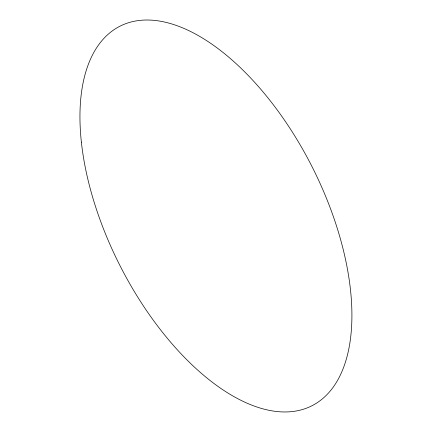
<?xml version="1.0" encoding="UTF-8"?>
<svg xmlns="http://www.w3.org/2000/svg" width="432" height="432" viewBox="0 0 432 432"><rect width="100%" height="100%" fill="white"/><g stroke="black" fill="none" stroke-linecap="round" stroke-linejoin="round"><path stroke-width="0.65" d="M81.378 142.155A212.668 108.022 63.2 0 0 300.397 410.081A212.668 108.022 63.2 0 0 266.225 95.764A212.668 108.022 63.2 0 0 81.378 142.155"/></g></svg>
